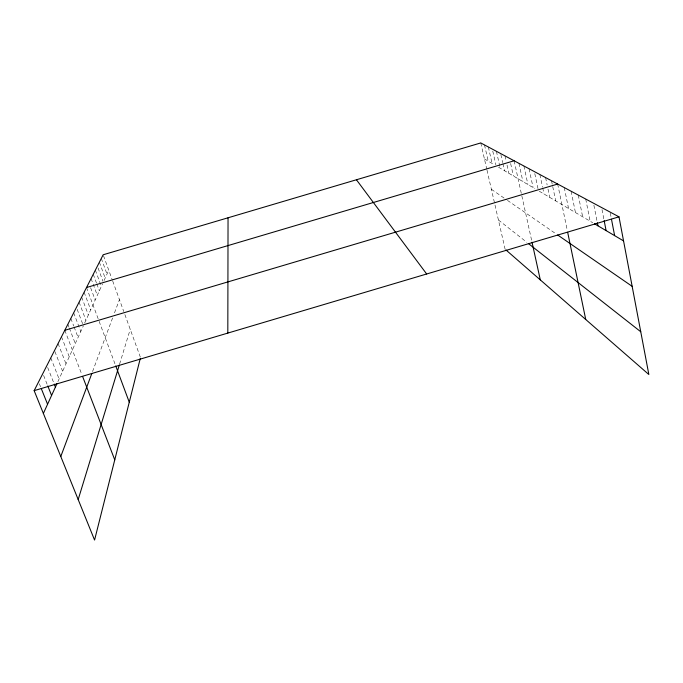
<?xml version="1.0" encoding="UTF-8"?>
<svg xmlns="http://www.w3.org/2000/svg" width="683" height="683" viewBox="0 0 683 683"><rect width="100%" height="100%" fill="white"/><g stroke="black" fill="none" stroke-linecap="round" stroke-linejoin="round"><path stroke-width="0.51" stroke-dasharray="3.42 2.56" d="M119.602 364.09L130.231 329.326M92.538 371.595L112.772 317.484M114.513 312.823L119.448 299.624M57.876 381.677L83.394 325.782M84.658 323.025L102.518 283.906M104.047 280.559L108.768 270.22M484.426 158.9L494.483 164.834M498.564 167.233L534.883 188.645M539.254 191.214L592.733 222.735M491.393 189.302L506.598 199.786M507.443 200.367L556.022 233.851M498.428 220.003L526.764 242.252M39.375 383.837L40.545 386.757M43.601 375.445L47.4 384.973M47.673 367.497L53.872 383.137M50.781 357.892L59.105 378.997M54.896 351.549L62.623 371.279M58.081 343.532L66.003 363.877M61.504 336.787L69.248 356.774M64.8 330.307L81.84 374.506M67.865 324.254L68.983 327.157M69.35 328.122L75.275 343.566M70.827 318.432L73.73 326.03M74.097 326.978L78.084 337.419M77.162 309.331L82.66 323.853M73.679 312.814L80.79 331.503M79.083 302.168L85.913 320.276M81.653 297.122L88.346 314.948M84.129 292.247L90.694 309.8M90.6 287.697L95.168 299.999M86.519 287.526L98.403 319.396M99.129 321.343L115.393 364.97M91.078 278.553L97.293 295.338M95.355 270.135L101.357 286.45M93.255 274.276L96.482 283.035M96.841 284.008L99.359 290.821M99.377 262.221L105.173 278.092M98.087 268.009L102.945 281.259M101.297 258.447L107 274.096M103.509 255.741L112.345 280.073M112.704 281.055L123.785 311.568M124.869 314.547L140.502 357.585M480.764 142.935L486.757 169.085M486.988 170.101L505.121 249.227M484.503 144.941L488.2 161.128M492.767 151.08L495.867 164.799M488.354 146.999L492.084 163.416M496.413 151.302L500.212 168.206M504.993 155.886L506.129 161.009M507.042 165.107L508.861 173.303M500.861 154.571L502.662 162.639M502.893 163.655L504.472 170.716M510.636 163.493L513.394 175.975M514.128 160.778L521.402 193.878M521.846 195.901L531.809 241.219M523.904 165.995L527.925 184.538M518.935 163.348L522.922 181.593M529.035 168.744L533.099 187.586M534.789 173.61L538.025 188.73M539.869 174.541L542.481 186.843M542.703 187.868L544.01 194.015M545.589 177.589L547.126 184.897M548.005 189.063L549.764 197.413M551.514 180.764L555.731 200.93M557.67 184.051L567.249 230.256M564.26 187.577L568.555 208.486M571.116 191.24L575.453 212.55M578.27 195.065L582.642 216.784M585.715 199.043L590.129 221.198M593.894 205.259L597.13 221.693M602.005 209.553L603.951 219.576M610.303 213.105L611.089 217.203"/><path stroke-width="1.02" d="M227.815 333.091L228.045 217.783M140.246 358.592L94.57 540.065L34.15 390.642L103.159 254.776L480.764 142.935L618.994 216.835L648.85 374.515L505.915 249.918M78.186 499.538L119.32 365.021M60.787 456.509L91.846 373.447M43.37 413.446L57.056 383.47M86.519 287.526L514.128 160.778M64.8 330.307L557.67 184.051M34.15 390.642L618.994 216.835M594.466 223.759L623.545 240.894M557.687 235.003L632.151 286.331M528.318 243.472L640.748 331.742M356.432 179.766L426.662 273.994M41.33 388.695L47.571 404.251M47.784 385.929L51.584 395.457M54.264 384.119L55.425 387.048M82.592 376.453L114.761 459.864M115.751 365.943L129.266 402.202M532.031 242.226L540.304 279.893M567.667 232.288L585.741 319.499M597.335 222.718L597.941 225.8M604.148 220.583L606.103 230.606M611.481 219.252L614.623 235.635"/></g></svg>
